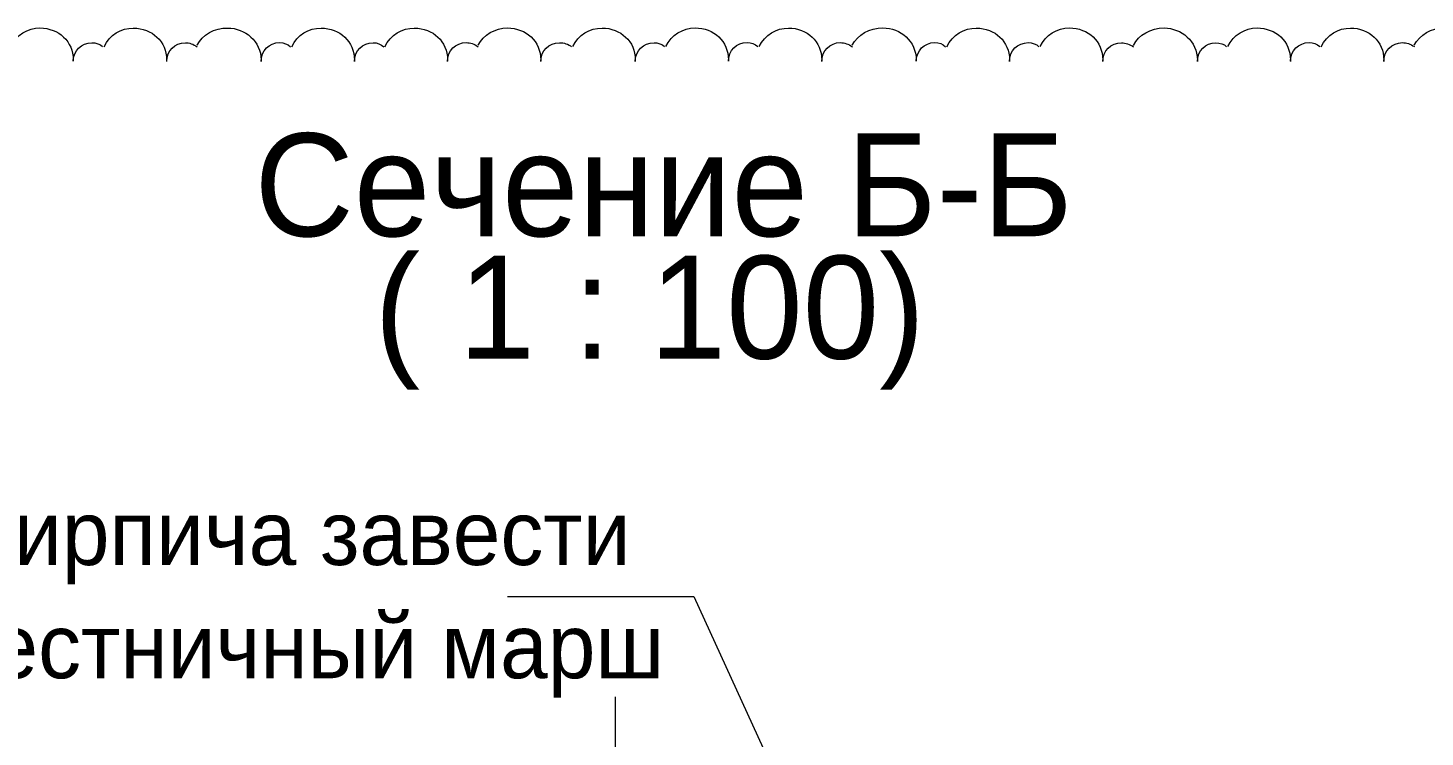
# Model space of a CAD drawing. Header units: millimetres. Extents: x -401725 to 250493, y 305116 to 802890.
# Drawn here: x -375108.39 to -375106.641, y 508968.595 to 508969.482 of the extents above; entities that cross this region are included whole.
import ezdxf

# ---------------------------------------------------------------- set-up
doc = ezdxf.new("R2010")
doc.units = ezdxf.units.MM
doc.layers.add('PDF _Геометрия', color=7, linetype='Continuous', true_color=0x1d1d1d)
doc.layers.add('PDF _Текст', color=7, linetype='Continuous')

msp = doc.modelspace()

# ---------------------------------------------------------------- linework, layer by layer
at = {"layer": 'PDF _Геометрия', "color": 1, "lineweight": 9}
for points in [[(-375108.3331048226, 508969.4405108953), (-375108.3331048226, 508969.4405108953)], [(-375108.3330818461, 508969.4420449122), (-375108.3330818461, 508969.4404740199)], [(-375108.2162621271, 508969.4420984451), (-375108.2162621271, 508969.4403458036)], [(-375108.2162157167, 508969.4404227334), (-375108.2162157167, 508969.4404227334)], [(-375108.0980906489, 508969.4422059772), (-375108.0980906489, 508969.4404461302)], [(-375108.0980652175, 508969.4404159517), (-375108.0980652175, 508969.4404159517)], [(-375107.981271608, 508969.4419649307), (-375107.981271608, 508969.4403745834)], [(-375107.9812201926, 508969.4403922158), (-375107.9812201926, 508969.4403922158)], [(-375107.8647922412, 508969.4404193425), (-375107.8647922412, 508969.4404193425)], [(-375107.8647222185, 508969.4421128986), (-375107.8647222185, 508969.440514292)], [(-375107.7481760981, 508969.442261036), (-375107.7481760981, 508969.4404795723)], [(-375107.7479539979, 508969.4404108654), (-375107.7479539979, 508969.4404108654)], [(-375107.6297695904, 508969.4404176471), (-375107.6297695904, 508969.4404176471)], [(-375107.6297305975, 508969.442052033), (-375107.6297305975, 508969.4404404421)], [(-375107.513192442, 508969.4405821029), (-375107.513192442, 508969.4405821029)], [(-375107.5131834598, 508969.4421807421), (-375107.5131834598, 508969.4405662508)], [(-375107.3963771256, 508969.4420869798), (-375107.3963771256, 508969.4404662012)], [(-375107.3963406353, 508969.4403905204), (-375107.3963406353, 508969.4403905204)], [(-375107.2781925927, 508969.4422192985), (-375107.2781925927, 508969.4405918516)], [(-375107.2781324919, 508969.4404990273), (-375107.2781324919, 508969.4404990273)], [(-375107.1614603999, 508969.4403616982), (-375107.1614603999, 508969.4403616982)], [(-375107.161382732, 508969.4420617817), (-375107.161382732, 508969.4404244129)], [(-375107.0448361786, 508969.4422286727), (-375107.0448361786, 508969.4405884608)], [(-375107.0446221565, 508969.440441383), (-375107.0446221565, 508969.440441383)], [(-375106.9263936681, 508969.4403989975), (-375106.9263936681, 508969.4403989975)], [(-375106.926383748, 508969.4420469467), (-375106.926383748, 508969.4404000664)], [(-375106.8098453031, 508969.4422849414), (-375106.8098453031, 508969.4404460454)], [(-375106.809809738, 508969.4404685097), (-375106.809809738, 508969.4404685097)], [(-375106.6930286267, 508969.4420658082), (-375106.6930286267, 508969.4404043169)], [(-375106.6929850581, 508969.440376957), (-375106.6929850581, 508969.440376957)]]:
    msp.add_lwpolyline(points, dxfattribs=at)
at = {"layer": 'PDF _Геометрия', "color": 7, "lineweight": 9}
for points in [[(-375107.5563815967, 508968.7703618339), (-375107.7896664729, 508968.7703618339)], [(-375107.251300759, 508968.1036748221), (-375107.5562215332, 508968.7704059148)], [(-375107.6547261876, 508968.4238550793), (-375107.6547261876, 508968.6454661022)]]:
    msp.add_lwpolyline(points, dxfattribs=at)
at = {"layer": 'PDF _Геометрия', "color": 1, "lineweight": 9}
for points in [[(-375108.4114519227, 508969.4588010971), (-375108.4048175208, 508969.4738135915), (-375108.3898085172, 508969.4821899385), (-375108.3747977683, 508969.4821899385)], [(-375108.3747977683, 508969.4821899385), (-375108.3514089233, 508969.4821899385), (-375108.3330818461, 508969.4654337536), (-375108.3330818461, 508969.4420449122)], [(-375108.2946052023, 508969.458748539), (-375108.2879451648, 508969.4736459915), (-375108.2728724482, 508969.4820586705), (-375108.2579749957, 508969.4820586705)], [(-375108.2579749957, 508969.4820586705), (-375108.2346648625, 508969.4820586705), (-375108.2162621271, 508969.4654085766), (-375108.2162621271, 508969.4420984451)], [(-375108.1781636876, 508969.460508386), (-375108.171476269, 508969.4738832233), (-375108.1563415847, 508969.4821545042), (-375108.1397990246, 508969.4821545042)], [(-375108.1397990246, 508969.4821545042), (-375108.1181529082, 508969.4821545042), (-375108.0980906489, 508969.4654359577), (-375108.0980906489, 508969.4422059772)], [(-375108.059552034, 508969.4587519299), (-375108.0530139395, 508969.4737718765), (-375108.0379939929, 508969.4820770235), (-375108.0229740445, 508969.4820770235)], [(-375108.0229740445, 508969.4820770235), (-375107.9996507233, 508969.4820770235), (-375107.981271608, 508969.4652900243), (-375107.981271608, 508969.4419649307)], [(-375107.9431444276, 508969.4587909246), (-375107.9364022469, 508969.4736929182), (-375107.9213210532, 508969.4820337055), (-375107.9064172835, 508969.4820337055)], [(-375107.9064172835, 508969.4820337055), (-375107.882997075, 508969.4820337055), (-375107.8647222185, 508969.4655331052), (-375107.8647222185, 508969.4421128986)], [(-375107.8265604975, 508969.4606101113), (-375107.8197909357, 508969.4737911606), (-375107.8048266413, 508969.4821658211), (-375107.7898623468, 508969.4821658211)], [(-375107.7898623468, 508969.4821658211), (-375107.7665251716, 508969.4821658211), (-375107.7481760981, 508969.4655982094), (-375107.7481760981, 508969.442261036)], [(-375107.708074305, 508969.4588655231), (-375107.7014562291, 508969.4737114771), (-375107.6864314082, 508969.4821182222), (-375107.6714065872, 508969.4821182222)], [(-375107.6714065872, 508969.4821182222), (-375107.6481538881, 508969.4821182222), (-375107.6297305975, 508969.4654818103), (-375107.6297305975, 508969.442052033)], [(-375107.5914835932, 508969.4588841727), (-375107.5848406526, 508969.4737899327), (-375107.5699330968, 508969.4822305439), (-375107.5548495452, 508969.4822305439)], [(-375107.5548495452, 508969.4822305439), (-375107.5315031777, 508969.4822305439), (-375107.5131834598, 508969.4655271132), (-375107.5131834598, 508969.4421807421)], [(-375107.474621614, 508969.4588536551), (-375107.4679510013, 508969.473819265), (-375107.4529871943, 508969.4821106564), (-375107.4380215826, 508969.4821106564)], [(-375107.4380215826, 508969.4821106564), (-375107.4147663842, 508969.4821106564), (-375107.3963771256, 508969.4653457839), (-375107.3963771256, 508969.4420869798)], [(-375107.358207226, 508969.4605049952), (-375107.3515091686, 508969.4738992997), (-375107.3364837967, 508969.4822284246), (-375107.3198291656, 508969.4822284246)], [(-375107.3198291656, 508969.4822284246), (-375107.2981057363, 508969.4822284246), (-375107.2781925927, 508969.4655737954), (-375107.2781925927, 508969.4422192985)], [(-375107.2397074702, 508969.458780752), (-375107.2329853537, 508969.473864171), (-375107.2180836627, 508969.4820419282), (-375107.2030002456, 508969.4820419282)], [(-375107.2030002456, 508969.4820419282), (-375107.1797372502, 508969.4820419282), (-375107.161382732, 508969.4655028685), (-375107.161382732, 508969.4420617817)], [(-375107.1231065858, 508969.4588333101), (-375107.1165366156, 508969.473792262), (-375107.1015758392, 508969.4821867172), (-375107.0864326142, 508969.4821867172)], [(-375107.0864326142, 508969.4821867172), (-375107.0630810279, 508969.4821867172), (-375107.0448361786, 508969.4655820798), (-375107.0448361786, 508969.4422286727)], [(-375107.0064378846, 508969.4603659707), (-375106.9996598458, 508969.4737406901), (-375106.9846382461, 508969.4821656092), (-375106.9679679343, 508969.4821656092)], [(-375106.9679679343, 508969.4821656092), (-375106.9463514878, 508969.4821656092), (-375106.926383748, 508969.4654971293), (-375106.926383748, 508969.4420469467)], [(-375106.8881822694, 508969.4588350055), (-375106.8815622438, 508969.4739139528), (-375106.8664832965, 508969.4821889848), (-375106.8515900777, 508969.4821889848)], [(-375106.8515900777, 508969.4821889848), (-375106.8282342632, 508969.4821889848), (-375106.8098453031, 508969.4654550311), (-375106.8098453031, 508969.4422849414)], [(-375106.771303336, 508969.4586807222), (-375106.7646555243, 508969.4738169088), (-375106.7497039479, 508969.4821243657), (-375106.7347486774, 508969.4821243657)], [(-375106.7347486774, 508969.4821243657), (-375106.7113050357, 508969.4821243657), (-375106.6930286267, 508969.4655094518), (-375106.6930286267, 508969.4420658082)], [(-375106.6548753846, 508969.4604897364), (-375106.6482034791, 508969.4738316941), (-375106.6331916917, 508969.482171576), (-375106.6181799062, 508969.482171576)], [(-375108.3331048226, 508969.4405108953), (-375108.3331048226, 508969.4537939255), (-375108.32314255, 508969.4637561981), (-375108.3096847431, 508969.4637561981)], [(-375108.3096847431, 508969.4637561981), (-375108.3047909933, 508969.4637561981), (-375108.2997224704, 508969.4621814599), (-375108.2964017128, 508969.4588624501)], [(-375108.2162157167, 508969.4404227334), (-375108.2162157167, 508969.4537605257), (-375108.2062123725, 508969.4637638699), (-375108.1928745802, 508969.4637638699)], [(-375108.1928745802, 508969.4637638699), (-375108.1879606567, 508969.4637638699), (-375108.1828712359, 508969.4620088972), (-375108.1779573142, 508969.4586744491)], [(-375108.0980652175, 508969.4404159517), (-375108.0980652175, 508969.4538085061), (-375108.0880208018, 508969.4638529219), (-375108.0748044652, 508969.4638529219)], [(-375108.0748044652, 508969.4638529219), (-375108.0696941484, 508969.4638529219), (-375108.0647618116, 508969.4620907436), (-375108.0614119126, 508969.4587408429)], [(-375107.9812201926, 508969.4403922158), (-375107.9812201926, 508969.4536625939), (-375107.9713098742, 508969.4637480812), (-375107.9578643271, 508969.4637480812)], [(-375107.9578643271, 508969.4637480812), (-375107.9529100526, 508969.4637480812), (-375107.9479557799, 508969.4619786975), (-375107.9445939472, 508969.4586168684)], [(-375107.8647922412, 508969.4404193425), (-375107.8647922412, 508969.4537437622), (-375107.8546674589, 508969.4638703211), (-375107.8413430392, 508969.4638703211)], [(-375107.8413430392, 508969.4638703211), (-375107.8363668126, 508969.4638703211), (-375107.8313923643, 508969.4620937319), (-375107.8264179126, 508969.4587182122)], [(-375107.7479539979, 508969.4404108654), (-375107.7479539979, 508969.4536109471), (-375107.7379647469, 508969.4637803615), (-375107.7245862857, 508969.4637803615)], [(-375107.7245862857, 508969.4637803615), (-375107.7195916602, 508969.4637803615), (-375107.7129916193, 508969.4619965666), (-375107.7096024092, 508969.4586055726)], [(-375107.6297695904, 508969.4404176471), (-375107.6297695904, 508969.4538501499), (-375107.6197399883, 508969.4637006519), (-375107.6063074855, 508969.4637006519)], [(-375107.6063074855, 508969.4637006519), (-375107.6014717846, 508969.4637006519), (-375107.5964569835, 508969.4620887515), (-375107.5930540829, 508969.4588649509)], [(-375107.513192442, 508969.4405821029), (-375107.513192442, 508969.4538854604), (-375107.5031218777, 508969.4639560247), (-375107.4898185202, 508969.4639560247)], [(-375107.4898185202, 508969.4639560247), (-375107.4847823391, 508969.4639560247), (-375107.4799295533, 508969.4621580307), (-375107.4765133648, 508969.4589198435)], [(-375107.3963406353, 508969.4403905204), (-375107.3963406353, 508969.4537505651), (-375107.3864108723, 508969.4638608692), (-375107.3730508276, 508969.4638608692)], [(-375107.3730508276, 508969.4638608692), (-375107.3679956756, 508969.4638608692), (-375107.3631210647, 508969.4620554577), (-375107.3580659109, 508969.4588057171)], [(-375107.2781324919, 508969.4404990273), (-375107.2781324919, 508969.4539108247), (-375107.268164264, 508969.4638790525), (-375107.2549337071, 508969.4638790525)], [(-375107.2549337071, 508969.4638790525), (-375107.2498571606, 508969.4638790525), (-375107.2447842388, 508969.462247888), (-375107.2415219079, 508969.4588061308)], [(-375107.1614603999, 508969.4403616982), (-375107.1614603999, 508969.4538268166), (-375107.1514525416, 508969.4638346749), (-375107.1379874232, 508969.4638346749)], [(-375107.1379874232, 508969.4638346749), (-375107.1330726549, 508969.4638346749), (-375107.1279795649, 508969.4620150643), (-375107.124704264, 508969.4587415849)], [(-375107.0446221565, 508969.440441383), (-375107.0446221565, 508969.4535944592), (-375107.0345746678, 508969.4636419479), (-375107.02123891, 508969.4636419479)], [(-375107.02123891, 508969.4636419479), (-375107.0163065065, 508969.4636419479), (-375107.0111914231, 508969.4619978134), (-375107.0062590177, 508969.4587095443)], [(-375106.9263936681, 508969.4403989975), (-375106.9263936681, 508969.4537873557), (-375106.9163065489, 508969.4636910727), (-375106.9031015928, 508969.4636910727)], [(-375106.9031015928, 508969.4636910727), (-375106.8979663321, 508969.4636910727), (-375106.8930144717, 508969.4620404532), (-375106.8897132346, 508969.4587392142)], [(-375106.809809738, 508969.4404685097), (-375106.809809738, 508969.4539094684), (-375106.799867111, 508969.4638520954), (-375106.7864261523, 508969.4638520954)], [(-375106.7864261523, 508969.4638520954), (-375106.7814548389, 508969.4638520954), (-375106.7764816841, 508969.4621949908), (-375106.7731693164, 508969.4588807819)], [(-375106.6929850581, 508969.440376957), (-375106.6929850581, 508969.4536856728), (-375106.6830035212, 508969.463852053), (-375106.6696929569, 508969.463852053)], [(-375106.6696929569, 508969.463852053), (-375106.6647040369, 508969.463852053), (-375106.6597132685, 508969.4621884635), (-375106.6547224982, 508969.4588612845)]]:
    msp.add_open_spline(points, degree=3, dxfattribs=at)

# ---------------------------------------------------------------- texts
at = {"layer": 'PDF _Текст', "attachment_point": 4, "style": ''}
for s, insert, char_height in [('Сечение Б-Б', (-375108.1064066889, 508969.2850645248), 0.1287979647103283), ('( 1 : 100)', (-375107.9564060107, 508969.1133963662), 0.1287979647103283), ('Кладку из кирпича завести', (-375108.9714054004, 508968.8382380139), 0.08028120609621206), ('под лестничный марш', (-375108.7097459901, 508968.6965720254), 0.08028120609621206)]:
    msp.add_mtext(s, dxfattribs=dict(at, insert=insert, char_height=char_height))

doc.saveas('drawing.dxf')
